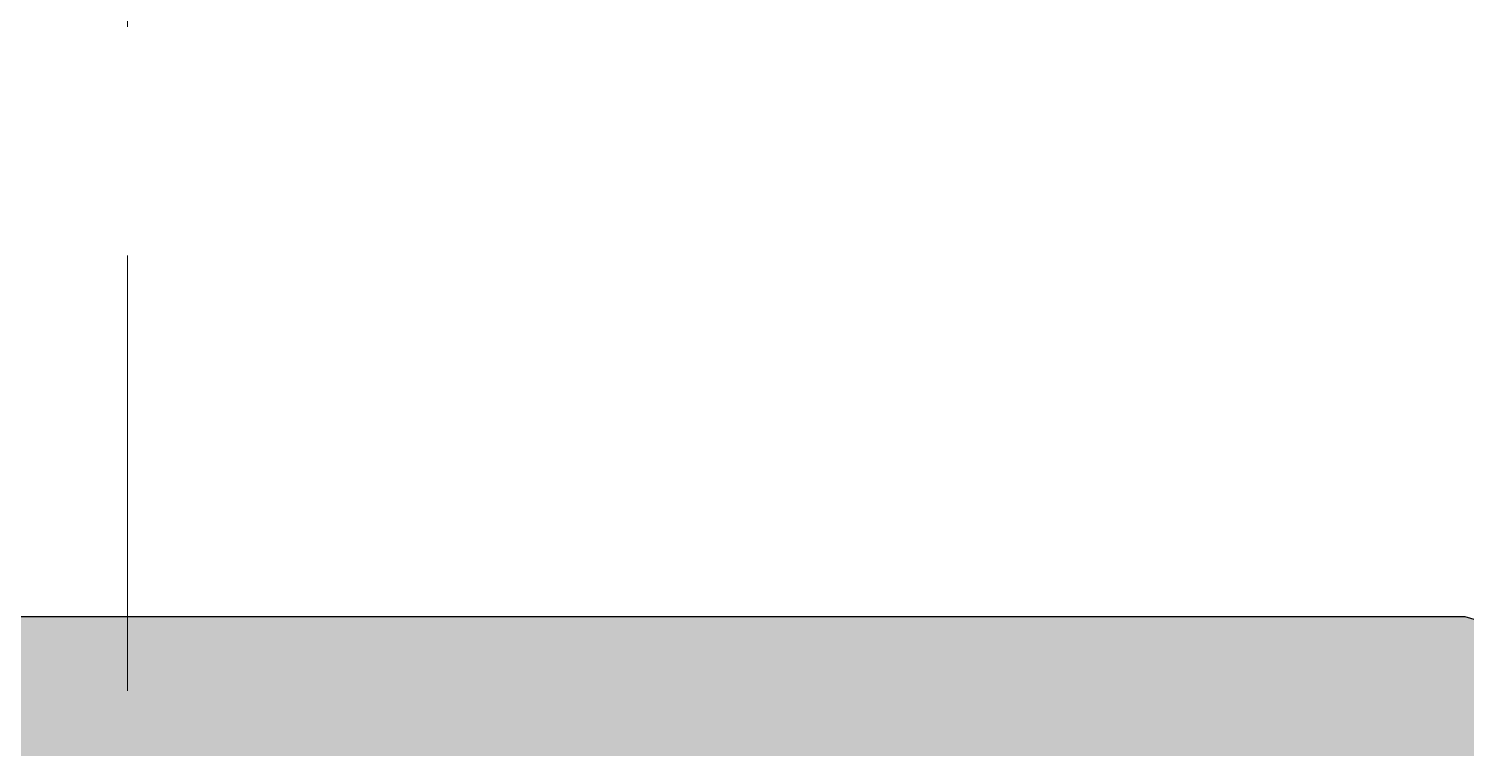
# Model space of a CAD drawing. Header units: inches. Extents: x 37.8 to 126.9, y 5.9 to 51.9.
# Drawn here: x 44.344 to 44.973, y 23.946 to 24.26 of the extents above; entities that cross this region are included whole.
import ezdxf

# ---------------------------------------------------------------- set-up
doc = ezdxf.new("R2010")
doc.units = ezdxf.units.IN
doc.header["$MEASUREMENT"] = 0
doc.linetypes.add('DASHED2', pattern=[9.524999999999995, 6.349999999999998, -3.174999999999998])
doc.layers.add('LAYER1', color=8, linetype='Continuous', lineweight=9)
doc.layers.add('MOBL', color=251, linetype='Continuous')
doc.layers.add('si', color=15, linetype='Continuous')

# ---------------------------------------------------------------- blocks, each defined once
blk = doc.blocks.new('m12')
h = blk.add_hatch(color=254)
h.paths.add_polyline_path([(0.2282805397144333, 1.367704585758019), (0.3675900524026474, 1.406019230664924, -0.1101865181638969), (0.3799645286676423, 1.406624934638784), (0.4597569099921655, 1.392880477745848), (0.5434401565999002, 1.387490709320218), (0.6016997716746582, 1.372251504451026), (0.5999096138721133, 1.374448886654134), (0.5972262502061781, 1.376714969658905), (0.5937106442636382, 1.379026639826632), (0.5893792646718318, 1.381415400173865), (0.5842615332833229, 1.383914174862636), (0.5784386848495183, 1.386561572637442), (0.572004907346809, 1.389397623388049), (0.5650543887509504, 1.392462357004423), (0.5576813170387136, 1.395795803376354), (0.549979880185674, 1.399437992393817), (0.5420442661684342, 1.403428953946558), (0.5339686629631681, 1.407808717924578), (0.5258492284904117, 1.412586379931332), (0.5177900004496224, 1.417647298425434), (0.5098969864843588, 1.422845897578789), (0.5022761942384583, 1.428036601563444), (0.4950336313559191, 1.433073834551612), (0.4882753054800958, 1.437812020715499), (0.4821072242552791, 1.442105584227201), (0.476635395325051, 1.445808949258433), (0.4719336608313752, 1.448817862647732), (0.4679472009097501, 1.45119336189714), (0.4645890301940172, 1.453037807174946), (0.4617721633180718, 1.454453558649446), (0.4594096149153372, 1.455542976488688), (0.4574143996196654, 1.456408420860952), (0.4539780271172036, 1.457898962005941), (0.4512561622146524, 1.459623810832909), (0.4478348052730289, 1.46192211111406), (0.4455453602831806, 1.463411296890623), (0.4432946503162506, 1.464805221971379), (0.0299411707849231, 1.464694383533924), (-0.0140227327818254, 1.464682594857606), (-0.0507096129474575, 1.409658011802321), (-0.0631706782451147, 1.361111778246595), (-0.0631706782451147, 1.225824194692445, -0.09368281678352401), (0.0381534352998867, 1.233180814697728), (0.0486899664274461, 1.263570902162655, -0.1129517835340986), (0.0520539572955841, 1.268952195201563), (0.0749248662218634, 1.291903635497192, -0.083355158556612), (0.0787562574912499, 1.294643702845178)])
h.paths.add_polyline_path([(0.6581865462105726, 1.449896868492942), (0.6623791909344173, 1.464833165321653), (0.6172675253209406, 1.464851871830518), (0.6017808105990662, 1.464847719154064), (0.6043075048505357, 1.46291939556773), (0.6110621370801037, 1.457834145179991), (0.6173569103671344, 1.45314102149877), (0.623114627507448, 1.448870358593239), (0.6282580912973446, 1.445052490531857), (0.6327433165672626, 1.441693904281006), (0.636659166287032, 1.438705698395313), (0.6401277154611675, 1.435975124326889), (0.6448441051655152, 1.432095432990966), (0.6489641479635285, 1.428299517495729)])
h.paths.add_polyline_path([(0.9004850381104459, 1.411994461545418), (0.9153690883269976, 1.451714107181942), (0.9392968684946148, 1.464718335533843), (0.6623791909344172, 1.464833165321653), (0.6581865462105726, 1.449896868492942), (0.6489658651266103, 1.428303538811313), (0.6519704067884556, 1.42537417526591), (0.6550335783003958, 1.422240532064051), (0.6583447781495153, 1.418717278451824), (0.6618404756225159, 1.414837911182525), (0.6654200188627374, 1.410665176069865), (0.6689827560128438, 1.406261818927299), (0.6724280352164007, 1.401690585568307), (0.6756552046160768, 1.397014221806559), (0.6785636123554469, 1.392295473455303), (0.6810526065769411, 1.387597086328469), (0.683049025111814, 1.382980414117128), (0.6845896645402264, 1.378501242022818), (0.6857388111302506, 1.374213963124925), (0.686560751149955, 1.370172970502834), (0.6873297175066099, 1.365027937193384), (0.6877061944667275, 1.360071641083774), (0.6878621708849573, 1.357559724357858), (0.6880757876250972, 1.354219495640408), (0.6880067271842727, 1.351078722044259), (0.6872067694860371, 1.346384712895343), (0.6857121869368248, 1.340235367233386), (0.6843305943914403, 1.334869549164977), (0.7154399595144696, 1.37373261623361), (0.7190331384649649, 1.376285664435272), (0.7309097569871028, 1.382627548112168, -0.3118831241294631), (0.7630463354835229, 1.378942019294754), (0.7749165268776324, 1.368555601824937), (0.7760045200864171, 1.370534691204511), (0.7813156019772123, 1.364926033545543, 0.1123006124735272), (0.78955162915031, 1.355362516278091), (0.8279875159014409, 1.32697310920048, -0.1450929767631049), (0.8377286247859956, 1.314064314110055), (0.8425250255493233, 1.301254414510353), (0.8629205512941098, 1.243744283976639, -0.08540789270884899), (0.8645568859556078, 1.234234633559708), (0.8645568859556078, 1.189121849105276, 0.1581954524843626), (0.8699782359377723, 1.172415691398204, -0.0878135558825843), (0.8743132795220844, 1.163496263578053), (0.8759785115666999, 1.157644162392443, -0.2048137690311525), (0.8731492371332478, 1.135453495879346), (0.8659056723461162, 1.123114881284209, -0.1142386950338883), (0.8570798846039906, 1.113798163836008), (0.8305546628183547, 1.096231021337641), (0.7773254653309918, 1.056847698576054), (0.7749165268774048, 1.052686804883478), (0.7633813474544829, 1.042624201557268), (0.7630968592773114, 1.039921563875623), (0.7600382685300243, 1.021495523661086), (0.7565934611416197, 1.00648721353923), (0.752874173234204, 0.9944881043145408), (0.7489921409294309, 0.9850896667917362), (0.7450591003491807, 0.9778833717755328), (0.7411867876155616, 0.9724606900699658), (0.7374869388499976, 0.9684130924802052), (0.7340712901748238, 0.9653320498107396), (0.7296486015273244, 0.9617491890912933), (0.7249763564041368, 0.9586774299227926), (0.7210046942517582, 0.9567143230846537), (0.7168011588323449, 0.9553889172040508), (0.7137072088485976, 0.9545244839431348), (0.7094893662282363, 0.953775121660348), (0.7051211489331117, 0.9531117996455399), (0.6996965092953688, 0.952357690693426), (0.6940976408223009, 0.9516309945228066), (0.6891480039748644, 0.9510395401500774), (0.6849198416854598, 0.9506110647537588), (0.6820757410978179, 0.9504773728576892), (0.6795698087550766, 0.9504520680379756), (0.6783385473047755, 0.9504344927927384), (0.6768907072118918, 0.950401672484304), (0.6752127260531451, 0.9503509555920574), (0.673303820878084, 0.9502811700128851), (0.6711632087367704, 0.9501911436441356), (0.6687901066790821, 0.9500797043824576), (0.6661837317551318, 0.9499456801249828), (0.6633433010149351, 0.9497878987690436), (0.6602680315086137, 0.9496051882110812), (0.6569702476290998, 0.9493976249032176), (0.6535147031422514, 0.9491702795171498), (0.6499792591570417, 0.948929471278913), (0.6464417767832089, 0.9486815194152342), (0.642980117129082, 0.9484327431521264), (0.6396721413038992, 0.9481894617160884), (0.6365957104170198, 0.9479579943335928), (0.6338286855771003, 0.9477446602309101), (0.6298351644824298, 0.9474384775373532), (0.6249051021408129, 0.9472576708472316), (0.6189086129122668, 0.947326450471792), (0.6134806500683812, 0.9474676699271634), (0.6064731817736865, 0.9477159803739148), (0.597558412593827, 0.9480851548921688), (0.5865574900845614, 0.9485820002000735), (0.5738873337636475, 0.9491854575635398), (0.5601138061399235, 0.9498675018851392), (0.5458027697213416, 0.9506001080676519), (0.5315200870168383, 0.9513552510143152), (0.51783162053449, 0.9521049056277188), (0.5053032327825289, 0.9528210468106394), (0.4945007862698243, 0.9534756494660976), (0.4858413232438974, 0.9540500801435902), (0.479146604910735, 0.9545632719803062), (0.4740895722159156, 0.9550435497603752), (0.4686824451310314, 0.955730103256373), (0.4647685975536965, 0.9567548360558203), (0.4619226264041981, 0.9579425952526875), (0.4597973122670279, 0.9588069555043134), (0.4568633396336294, 0.9597571532667638), (0.4526367186970228, 0.960741991403438), (0.44663345965046, 0.961710272777282), (0.4383695726867201, 0.9626108002519234), (0.427361067999528, 0.963392376690308), (0.4131239557814393, 0.9640038049560642), (0.3951742462256788, 0.9643938879119106), (0.3946290414174755, 0.9663021047405121), (0.3892122088936958, 0.964125244412344), (0.3817963524470524, 0.9607155704184144), (0.3753231144914961, 0.957359915999178), (0.3695413270904759, 0.9540620209711508), (0.3641998223077087, 0.9508256251513232), (0.3590474322063497, 0.9476544683559492), (0.3538329888501746, 0.9445522904020446), (0.3483053243026035, 0.9415228311061136), (0.3422857584323542, 0.9385750475601073), (0.3358855623289445, 0.9357387659567862), (0.3292884948868936, 0.9330490297631966), (0.3226783150012129, 0.930540882447304), (0.3162387815666538, 0.9282493674766116), (0.3101536534775263, 0.9262095283188514), (0.3046066896290521, 0.9244564084415292), (0.2997816489155326, 0.9230250513121484), (0.2939525555518832, 0.9214281492214113), (0.2890330585068264, 0.9204498841750606), (0.2849788580309438, 0.9202793186120558), (0.2822871457915607, 0.9224008206510244), (0.2837201290274126, 0.9246197752826866), (0.2865434176151994, 0.9268910479290224), (0.2916407239945089, 0.9299156238629585), (0.2974896183734473, 0.9327408180793096), (0.3023605372497951, 0.93491000410745), (0.3081702886299796, 0.9373202005451736), (0.3150004097522092, 0.9399819342838825), (0.3219254740579482, 0.942534558711252), (0.3216086350835208, 0.9426929781984656), (0.3221035193806298, 0.942600187392776), (0.3150004097521996, 0.939981934283873), (0.3081702886299848, 0.937320200545176), (0.302360537249797, 0.9349100041074526), (0.2974896183734457, 0.9327408180793088), (0.2934759947627309, 0.9308021155695774), (0.2902381291792135, 0.9290833696863944), (0.2876944843851557, 0.927574053538591), (0.2857635231421227, 0.9262636402345382), (0.2843670324930372, 0.9251401946803524), (0.2834400966078191, 0.9241861489715572), (0.2829211239370579, 0.9233825270011948), (0.2827485229315698, 0.9227103526623066), (0.2828607020426261, 0.9221506498479356), (0.2831960697205886, 0.921684442451124), (0.2836930344165012, 0.9212927543649124), (0.2842900045811809, 0.9209566094823454), (0.2849537220095039, 0.9206668660290231), (0.2857642618712364, 0.9204537195623744), (0.2868300326801989, 0.9203571999719315), (0.2882594429502205, 0.9204173371479102), (0.290160901194894, 0.92067416098007), (0.292642815928275, 0.921167701358172), (0.2958135956639567, 0.9219379881724304), (0.2997816489155349, 0.9230250513121484), (0.3046066896290573, 0.92445640844153), (0.3101536534775328, 0.9262095283188532), (0.3162387815666475, 0.9282493674766062), (0.3226783150012197, 0.9305408824473052), (0.3292884948868949, 0.9330490297631936), (0.3358855623289381, 0.935738765956786), (0.3422857584323494, 0.9385750475601056), (0.3483053243026013, 0.9415228311061126), (0.3538329888501725, 0.9445522904020442), (0.3590474322063588, 0.9476544683559556), (0.3641998223076794, 0.9508256251513127), (0.3695413270904708, 0.9540620209711488), (0.3753231144914941, 0.9573599159991769), (0.3817963524470549, 0.9607155704184158), (0.3892122088936968, 0.9641252444123436), (0.3977734825802984, 0.9675657600578143), (0.3958295278160969, 1.000986828503526), (0.3720809704348347, 0.9982951300867196), (0.3515578259587391, 0.9958898854433748), (0.3340016027325292, 0.9937432421993416), (0.319147189305802, 0.9918265976823482), (0.3067294742277213, 0.9901113492203396), (0.2964833460475755, 0.9885688941412809), (0.2881436933148567, 0.9871706297726636), (0.2814454045787867, 0.98588795344267), (0.2761419289608943, 0.9846957252721028), (0.2720609578691448, 0.9835826565549736), (0.2690487432835201, 0.982540921378586), (0.2669515371844689, 0.981562693830256), (0.2656155915515228, 0.9806401479972916), (0.2648871583651271, 0.9797654579670051), (0.2646124896050424, 0.9789307978264788), (0.264637837251712, 0.9781283416632506), (0.264882264284097, 0.9773545228001692), (0.2655560776784112, 0.976622811502693), (0.2669423954102962, 0.9759509372725008), (0.269324335455168, 0.9753566296110422), (0.2729850157884386, 0.974857618019541), (0.2782075543857433, 0.9744716319994492), (0.2852750692222802, 0.9742164010522174), (0.2950522334505969, 0.9741029037500842), (0.2932104062160713, 0.9737258386762718), (0.27826000416053, 0.9703831351037036), (0.2675558176904345, 0.9676737071592922), (0.2604063962510289, 0.9655019817496396), (0.2561202892875367, 0.963772385781112), (0.2540060462454221, 0.9623893461600802), (0.2533722165703693, 0.961257289793366), (0.2535273497076105, 0.9602806435873388), (0.2539294030884776, 0.9593859963251814), (0.2546339660866578, 0.9585885842975584), (0.2558460360626213, 0.9579258056708112), (0.2588124408305837, 0.957169402344128), (0.2606126863870492, 0.9571537412896304), (0.256516480663569, 0.9575591961839512), (0.253716425585047, 0.9590903096481588), (0.2532689839800925, 0.96190719425237), (0.256120289287537, 0.9637723857811122), (0.2604063962510276, 0.9655019817496392), (0.2675558176904362, 0.9676737071592936), (0.2782600041605322, 0.9703831351037044), (0.2949045171498502, 0.9741046185010308), (0.285275069222283, 0.9742164010522174), (0.2782075543857413, 0.9744716319994496), (0.2729850157884376, 0.9748576180195412), (0.2677164017285735, 0.9755758177113094), (0.2640872408894941, 0.9773346783165808), (0.2652115007202227, 0.9807510656334876), (0.2701853916346951, 0.9830711032860232), (0.2761419289608979, 0.9846957252721044), (0.2814454045787876, 0.9858879534426694), (0.2881436933148489, 0.9871706297726616), (0.2964833460475805, 0.9885688941412808), (0.3067294742277094, 0.9901113492203404), (0.3191471893058048, 0.9918265976823484), (0.3340016027325448, 0.993743242199342), (0.3515578259586584, 0.9958898854433662), (0.3720809704348112, 0.998295130086718), (0.3846044230914198, 0.999714557681732), (0.3835436933072742, 1.003186036975193), (0.3953633609073675, 1.009001313434282), (0.4138058899113635, 1.008749522194875), (0.4282469073857581, 1.008675718528365), (0.4392679779132291, 1.008765081679257), (0.4474506660758408, 1.009002790892736), (0.4533765364560642, 1.009374025413535), (0.4576271536361655, 1.009863964486612), (0.4607840821988713, 1.010457787357154), (0.4634288867262065, 1.011140673269892), (0.4660830101279203, 1.011900133236868), (0.4690274086224217, 1.012733005339897), (0.4724829167548657, 1.013638459427737), (0.4766703690709155, 1.01461566534931), (0.4818106001157593, 1.015663792953319), (0.4881244444352483, 1.016782012088698), (0.4958327365745851, 1.01796949260438), (0.5051563110794185, 1.01922540434907), (0.5161986705397842, 1.02054596987091), (0.5285939897249124, 1.021915622515052), (0.5418591114486763, 1.023315848325401), (0.5555108785247285, 1.024728133346798), (0.5690661337671291, 1.026133963622892), (0.5820417199895463, 1.027514825198523), (0.5939544800062555, 1.028852204117585), (0.6043212566305503, 1.030127586424441), (0.612782391131537, 1.031328558956603), (0.619472218598504, 1.032467111724144), (0.6246485725753236, 1.033561335530294), (0.6285692866065336, 1.034629321178954), (0.6314921942357605, 1.035689159472667), (0.6336751290075423, 1.036758941215566), (0.635375924465961, 1.037856757210419), (0.6368524141548711, 1.039000698260905), (0.6383128380275572, 1.040202906338207), (0.6397670616722734, 1.041451728086032), (0.6411753570860127, 1.042729561315582), (0.6424979962657744, 1.044018803838754), (0.6436952512090097, 1.045301853466752), (0.6447273939122625, 1.046561108011473), (0.6455546963729831, 1.047778965283896), (0.6461374305879417, 1.048937823096139), (0.6464432714649321, 1.050030279697011), (0.6464695055522044, 1.051089735086862), (0.6462208223088057, 1.052159789703409), (0.6457019111933274, 1.053284043984376), (0.644917461664817, 1.054506098368167), (0.6438721631818694, 1.055869553292042), (0.6425707052037581, 1.057418009194183), (0.6417220055728929, 1.058389199020902), (0.6205989466920978, 1.056800049208277), (0.5434401565996722, 1.036517499606816), (0.4597569099919382, 1.03119864918699), (0.3786921153944149, 1.01716820396814, -0.0881714616881914), (0.3687353232608075, 1.017213098864203), (0.2282805397142054, 1.042829202105395), (0.1065852421049833, 1.071480076367834), (0.0564335232409121, 1.075455517497402, -0.2626432162375301), (0.04483822073916599, 1.083266117520906), (0.043620270012002, 1.085697904276811), (-0.0330759502560345, 1.05233221485605), (-0.0631706782451147, 1.049728895639395), (-0.0631706782451147, 0.8395642744326323), (-0.021287653216632, 0.7512983952403829), (0.0220127781796001, 0.7359848280393836), (0.9211451131589862, 0.7362254951522971), (0.9153690883269971, 0.7492215510239943), (0.9004850381104459, 0.7889411966605175), (0.8942545054615036, 0.8374874302160153), (0.8942545054615036, 1.363448227989919)])
h.paths.add_polyline_path([(0.2429739101698942, 0.9461568795345556), (0.2431024028844603, 0.9451751083945508), (0.2435212161844902, 0.9442815692264046), (0.2444007194974346, 0.9434919138554962), (0.2470528974799894, 0.9424940355689472), (0.2490033719338936, 0.942400441425434), (0.2449083215463915, 0.9430361672103796), (0.2424000465095492, 0.9452882029053084)], flags=17)
h.paths.add_polyline_path([(0.2491293252667219, 0.9334991236289624), (0.2484456775396211, 0.9323584795349688), (0.2485867286509346, 0.931381556305496), (0.2490337983438167, 0.9304961893292324), (0.2507393332967387, 0.9293471296517086), (0.2523535551397347, 0.9293072046416456), (0.248779646799883, 0.9300454007847108), (0.2483518022626108, 0.9330086618549124)], flags=16)
h.paths.add_polyline_path([(1.061440464872248, 1.615005983687069), (1.03928745989856, 1.662254189607665), (0.9980967162757676, 1.690810797581434), (0.0299411707849231, 1.690810797581661), (-0.0192108090004697, 1.676272888067614), (-0.05486330138001001, 1.640966536391033), (-0.0621322561369198, 1.539460775320094), (-0.0406715325686948, 1.493250991507693), (-0.0164416833786154, 1.479232293047743), (0.0299411707849169, 1.464694383533926), (0.4197456501453729, 1.464798907437909), (0.4432946503162495, 1.46480522197138), (0.4427159042299834, 1.465163654953363), (0.4392171594988713, 1.467215198352275), (0.4349198484753794, 1.469601940137177), (0.4297244273968797, 1.47234193300323), (0.4236502879050497, 1.47538138822892), (0.4167465554935464, 1.478648556738338), (0.4090623556560315, 1.4820716894551), (0.4006468138857271, 1.485579037303748), (0.3915490556757989, 1.489098851207925), (0.3818182065203896, 1.492559382091942), (0.3715033919124814, 1.495888880879649), (0.3606816705446306, 1.499034078268325), (0.3495418339041161, 1.502015624048233), (0.3383006066773991, 1.504872647783272), (0.3271747135511173, 1.507644279037093), (0.3163808792114649, 1.51036964737296), (0.3061358283448335, 1.51308788235474), (0.2966562856374822, 1.515838113546354), (0.2881589757760139, 1.51865947051101), (0.2807234658091617, 1.521580491867781), (0.2738806922363889, 1.524587352456364), (0.2670244339187653, 1.527655636172539), (0.2595484697183121, 1.530760926910942), (0.2508465784967548, 1.533878808567123), (0.2403125391156199, 1.536984865036175), (0.2273401304364527, 1.540054680213417), (0.2113231313210235, 1.54306383799394, -0.1290311879506918), (0.2052864708930892, 1.54547678568995), (0.1989500446311467, 1.544692756402128), (0.1942075196075153, 1.544256570480002), (0.190103818919174, 1.544011318721686), (0.1864436578482552, 1.543894103801903), (0.183031751676026, 1.543842028395374), (0.1796728156846325, 1.543792195176592), (0.1761715651555309, 1.543681706820052), (0.1723649946484371, 1.543460793669056), (0.1682192158339102, 1.543132196738269), (0.1637326196600971, 1.542711784711399), (0.1589035970755097, 1.542215426271692), (0.1537305390286644, 1.541658990102194), (0.1482118364672161, 1.541058344886772), (0.1423458803401527, 1.540429359308295), (0.136131061595597, 1.539787902050425), (0.1295911662489415, 1.539148763785084), (0.1228515605849844, 1.538522423140875), (0.1160630059552711, 1.537918280734399), (0.1093762637117089, 1.537345737182698), (0.1029420952064712, 1.536814193103292), (0.0969112617908092, 1.53633304911273), (0.0914345248167618, 1.535911705828311), (0.0866626456361541, 1.535559563866856), (0.0827058987263433, 1.535284403154037), (0.07789572737996, 1.534987831804597), (0.0732771905965815, 1.534889662800764), (0.070515340854909, 1.535580341051435), (0.0693845606241143, 1.539725189586252), (0.0703348009084739, 1.540684086609572), (0.0718106087078942, 1.541013108459311), (0.070015268961697, 1.540361643709957), (0.0694755710323989, 1.539817029104142), (0.0695111240948033, 1.539555526741711), (0.0698055811769791, 1.538267307296337), (0.0699267509605764, 1.537737803566871), (0.07006779487619501, 1.537220810387226), (0.0702484060957432, 1.536729028381159), (0.0704882777904464, 1.536275158172883), (0.0708071031322118, 1.535871900386155), (0.0712245752920354, 1.535531955644728), (0.0717724652290605, 1.535265961724235), (0.0725308550504469, 1.535076305007122), (0.0735919046505853, 1.534963309027034), (0.0750477739236427, 1.534927297317835), (0.0769906227644686, 1.534968593413168), (0.079512611067226, 1.535087520847356), (0.0827058987263485, 1.535284403154038), (0.0866626456361074, 1.535559563866853), (0.0914345248168888, 1.535911705828313), (0.0969112617908566, 1.536333049112724), (0.1029420952063899, 1.536814193103289), (0.1093762637117624, 1.53734573718271), (0.1160630059553207, 1.537918280734406), (0.1228515605848908, 1.538522423140876), (0.1295911662489709, 1.539148763785072), (0.1361310615954752, 1.539787902050421), (0.1423458803401396, 1.540429359308289), (0.1482118364671323, 1.54105834488677), (0.1537305390284616, 1.541658990102163), (0.1589035970755262, 1.542215426271688), (0.1637326196600988, 1.542711784711402), (0.1682192158339141, 1.54313219673827), (0.1723649946484223, 1.543460793669054), (0.1761715651555211, 1.543681706820052), (0.1796728156846442, 1.543792195176593), (0.183031751676026, 1.543842028395374), (0.1864436578482594, 1.543894103801904), (0.1901038189191697, 1.544011318721686), (0.1942075196075117, 1.544256570480001), (0.1989500446311433, 1.544692756402127), (0.2045266787085897, 1.545382773813118), (0.2111327065581761, 1.546389520038933), (0.2114796143173407, 1.547251366661158), (0.2123433761571505, 1.549967112364129), (0.2131166179547109, 1.55333896839511), (0.2136610204122462, 1.557334450915959), (0.2138382642317538, 1.56192107608831), (0.2135100301154579, 1.567066360073795), (0.2125847160682496, 1.572638200736036), (0.2111575893065945, 1.578106022746624), (0.2093706343498527, 1.582839632477998), (0.2073658357171551, 1.586208836303285), (0.2049411294908506, 1.587810739126339), (0.2224723636529688, 1.585819196649936), (0.2355489133960566, 1.584344928017345), (0.2454514276006865, 1.583254033712139), (0.2527081354358047, 1.582498088851933), (0.257847266069344, 1.582028668553675), (0.2613970486700063, 1.58179734793498), (0.2638857124063634, 1.581755702113014), (0.2658414864467902, 1.581855306205398), (0.2677068059463093, 1.582050934292055), (0.2695567992538174, 1.582306818625488), (0.2747066222245634, 1.583103006528797), (0.2786097526960172, 1.583525566952633), (0.2827956854737786, 1.583576585603523), (0.2867584402456536, 1.583211807572979), (0.2899156240150526, 1.582837763590765), (0.2937826850545662, 1.582339012621332), (0.2985618957291289, 1.581720993611044), (0.3044555284031281, 1.580989145505333), (0.3116658554419877, 1.580148907250308), (0.3203951492103369, 1.579205717791636), (0.3307452073584606, 1.57816574864), (0.3424159286782924, 1.577038101563175), (0.3550067372480378, 1.575832610894406), (0.3681170571452198, 1.574559110966428), (0.381346312447699, 1.573227436111898), (0.3942939272331138, 1.571847420663739), (0.4065593255790871, 1.570428898954788), (0.4177419315635681, 1.568981705317811), (0.4275354495816787, 1.567513457897803), (0.4360107052978059, 1.566022910089259), (0.4433328046936835, 1.564506599099104), (0.4496668537510737, 1.562961062134035), (0.4551779584519413, 1.561382836400526), (0.4600312247778208, 1.559768459105723), (0.4643917587106853, 1.558114467456333), (0.4684246662323043, 1.556417398658817), (0.4722667353707842, 1.55468090018917), (0.4759414823397434, 1.552937060597509), (0.47944410539934, 1.551225078703941), (0.4827698028093431, 1.549584153327703), (0.485913772830121, 1.548053483288193), (0.4888712137217305, 1.546672267405021), (0.4916373237440469, 1.545479704497664), (0.4942073011568518, 1.544514993385745), (0.496598259854408, 1.543785267423119), (0.5009041589315198, 1.542640599423392), (0.5053479052211227, 1.541162311726318), (0.5099732602768606, 1.538780607776743), (0.513819146183095, 1.536436112069397), (0.5183509421744965, 1.533286309165758), (0.5236557567391209, 1.529228515703385), (0.5296623640676864, 1.524362090763129), (0.5362599547761573, 1.518836904036559), (0.5433377194809144, 1.51280282521496), (0.5507848487980028, 1.506409723990145), (0.5584905333439437, 1.499807470053376), (0.5663439637348818, 1.493145933096464), (0.5742343305871503, 1.4865749828107), (0.5820564265468424, 1.480224566283819), (0.5897274523799738, 1.474144940188581), (0.5971702108825016, 1.46836643859365), (0.6017808105990725, 1.464847719154062), (0.9980967162757672, 1.464953989060631), (1.031672364438918, 1.477934265412386), (1.056248354331501, 1.513240617089195)])
h.paths.add_polyline_path([(0.0590738648438674, 1.565001255458355), (0.0581961684447379, 1.564088525514535), (0.0580536869399566, 1.563154609191087), (0.05819233718148099, 1.562190013505642), (0.0597373212658623, 1.560756583039613), (0.0617108121389275, 1.560626493100926), (0.0578243428300473, 1.561651338936751), (0.058287190717405, 1.56468514460816)], flags=16)
h.paths.add_polyline_path([(0.0579879130765888, 1.550745167153261), (0.0579879007204054, 1.550740564950269), (0.0580477771061403, 1.550741742023546)], flags=16)
h.paths.add_polyline_path([(1.062478886980443, 1.359554145084302), (1.05451765081807, 1.403427479153378), (1.03582605287147, 1.443406730316837), (0.9970582941673454, 1.464694383533697), (0.9392968684946152, 1.464718335533844), (0.9153690883269971, 1.451714107181942), (0.9004850381104462, 1.411994461545418), (0.8942545054615038, 1.36344822798992), (0.8942545054615038, 0.8374874302160153), (0.9004850381104462, 0.7889411966605157), (0.915369088326997, 0.7492215510239927), (0.9211451131589862, 0.7362254951522971), (0.980097399734632, 0.7362412746722385), (0.9803130358359692, 0.7361416392414872), (0.9911739022213624, 0.7359816691453033), (1.02994166092526, 0.7538944505106429), (1.05451765081807, 0.7975081790525561), (1.062478886980443, 0.8413815131216335)])
h.paths.add_polyline_path([(1.051402384493712, 0.6308414306959093), (1.043441148331112, 0.6747147647649853), (1.018865158438529, 0.7183284933068991), (0.9803130358359686, 0.7361416392414872), (0.9736653644388048, 0.7362395530353841), (0.9101686588784631, 0.7362225571292064), (0.9042925858402672, 0.7230013927935494), (0.8894085356234883, 0.6832817471570252), (0.8831780029745457, 0.6347355136012988), (0.8831780029747733, 0.1087747158276216), (0.889408535623488, 0.0602284822721232), (0.9042925858402671, 0.0205088366355994), (0.9277298666845354, 0.0077711840027866), (0.9864522676338556, 0.0077869019901867), (1.02474955038474, 0.0288162135007042), (1.043441148331339, 0.06879546466416299), (1.051402384493712, 0.1126687987332384)])
h.paths.add_polyline_path([(0.8831780029745461, 0.6347355136013004), (0.8894085356234882, 0.6832817471570248), (0.9042925858402666, 0.7230013927935484), (0.9101686588784628, 0.7362225571292065), (0.6739620880527166, 0.7361593326724272), (0.647110043723842, 0.7211841541045487), (0.6301491492909009, 0.6814645084680252), (0.6228801945337638, 0.6329182749123), (0.6228801945337638, 0.1105919545170757), (0.6301491492909009, 0.0620457209615785), (0.6471100437238422, 0.0223260753250548), (0.6512164028991393, 0.007697170763044001), (0.9277298666845352, 0.0077711840027866), (0.9042925858402668, 0.0205088366355995), (0.889408535623488, 0.0602284822721233), (0.8831780029747734, 0.1087747158276222)])
h.paths.add_polyline_path([(0.6228801945337638, 0.6329182749122991), (0.6301491492909009, 0.6814645084680253), (0.6471100437238421, 0.7211841541045487), (0.6739620880527166, 0.7361593326724271), (0.010211150730356, 0.7359816691455309), (-0.0323641557035899, 0.7209245485773863), (-0.0742471807318452, 0.6326586693853642), (-0.0742471807318452, 0.1111111655711738), (-0.0617861154341881, 0.0625649320156754), (-0.0250911673453374, 0.0075161462528683), (0.0212541604592265, 0.0075167152843411), (0.0212876532170867, 0.0075285602840722), (0.6512164028991392, 0.007697170763044001), (0.6471100437238418, 0.0223260753250546), (0.6301491492909009, 0.0620457209615778), (0.6228801945337638, 0.1105919545170761)])
h.paths.add_polyline_path([(1.06247888698067, -0.0976116781655483), (1.05451765081807, -0.0537383440964734), (1.02994166092526, -0.0101246155545595), (0.9911739022213624, 0.0077881658110073), (0.9864522676338556, 0.0077869019901867), (0.9859817916808422, 0.0075285602838449), (0.9211377461899616, 0.0075277641237041), (0.9153690883269956, -0.0054517160679116), (0.9004850381104461, -0.0451713617044338), (0.8942545054615036, -0.0937175952599316), (0.8942545054612763, -0.6196783930338375), (0.9004850381102185, -0.6682246265893353), (0.91536908832677, -0.7079442722258591), (0.9392515566608162, -0.720923874581255), (0.9970582941673454, -0.7209245485776139), (1.035826052871243, -0.6996368953607542), (1.054517650817842, -0.6596576441972952), (1.062478886980215, -0.6157843101282201)])
h.paths.add_polyline_path([(0.8942545054615038, -0.0937175952599317), (0.9004850381104461, -0.045171361704433), (0.9153690883269964, -0.0054517160679112), (0.9211377461899614, 0.0075277641237041), (0.6847133887732595, 0.007524861287395001), (0.6581865462105725, -0.0072689547569097), (0.6412256517776314, -0.0469886003934336), (0.6339566970207214, -0.0955348339489325), (0.6339566970204942, -0.6178611543441548), (0.641225651777404, -0.6664073878998806), (0.6581865462105726, -0.7061270335361775), (0.6623391391623531, -0.7209206459271371), (0.9392515566608166, -0.720923874581255), (0.91536908832677, -0.7079442722258592), (0.9004850381102187, -0.6682246265893351), (0.8942545054612764, -0.6196783930338378)])
h.paths.add_polyline_path([(0.6339566970207217, -0.0955348339489311), (0.6412256517776315, -0.0469886003934337), (0.6581865462105726, -0.0072689547569098), (0.6847133887732595, 0.007524861287395001), (0.0212541604592265, 0.0075167152843411), (-0.0212876532168593, -0.0075285602840722), (-0.0631706782451147, -0.0957944394760944), (-0.0631706782453421, -0.6173419432902847), (-0.0507096129474576, -0.6658881768457832), (-0.0140227327820527, -0.7209127599010686), (0.6623391391623532, -0.7209206459271371), (0.6581865462105725, -0.7061270335361766), (0.641225651777404, -0.6664073878998805), (0.6339566970204941, -0.6178611543441547)])
h.paths.add_polyline_path([(1.0562483543315, -0.7694707821331122), (1.031672364438691, -0.7341644304563033), (0.9980967162755404, -0.721184154104549), (0.0299411707846955, -0.7209245485773864), (-0.0164416833790708, -0.7354624580914333), (-0.040671532568922, -0.7494811565513828), (-0.0621322561371471, -0.7956909403635564), (-0.0548633013802373, -0.8971967014342681), (-0.0192108090004695, -0.9325030531110772), (0.0299411707846958, -0.947040962625124), (0.9980967162755404, -0.9470409626253512), (1.039287459898333, -0.9184843546515821), (1.061440464872021, -0.8712361487309861)])
at = {"layer": 'si'}
blk.add_lwpolyline([(0.4478340318562461, 1.464806439181302), (0.0299411707849231, 1.464694383533924), (-0.0164416833786163, 1.479232293047743), (-0.0406715325686946, 1.493250991507693), (-0.0621322561369198, 1.539460775320094), (-0.05486330138001001, 1.640966536391033), (-0.0192108090004695, 1.676272888067614), (0.0299411707849231, 1.690810797581661), (0.998096716275768, 1.690810797581434), (1.039287459898559, 1.662254189607665), (1.061440464872248, 1.615005983687069), (1.056248354331501, 1.513240617089195), (1.031672364438918, 1.477934265412386)], dxfattribs=at)
blk = doc.blocks.new('A$C31920F50')
at = {"layer": 'MOBL', "xscale": 0.7344000000002326, "yscale": 0.7344000000002326, "zscale": 0.7344000000002326, "rotation": 180}
blk.add_blockref('m12', (1.079531444540009, 2.219157467910236), dxfattribs=at)

msp = doc.modelspace()

# ---------------------------------------------------------------- linework, layer by layer
at = {"layer": 'LAYER1', "linetype": 'DASHED2', "ltscale": 0.03}
msp.add_lwpolyline([(44.38717819297349, 28.6054584065305), (48.78717819297356, 28.6054584065305), (48.78717819297356, 21.35630079493389), (44.38717819297349, 21.35630079493389)], close=True, dxfattribs=at)

# ---------------------------------------------------------------- block references
at = {"xscale": -1, "rotation": 180}
msp.add_blockref('A$C31920F50', (43.91526030817559, 24.98060844783778), dxfattribs=at)

doc.saveas('drawing.dxf')
